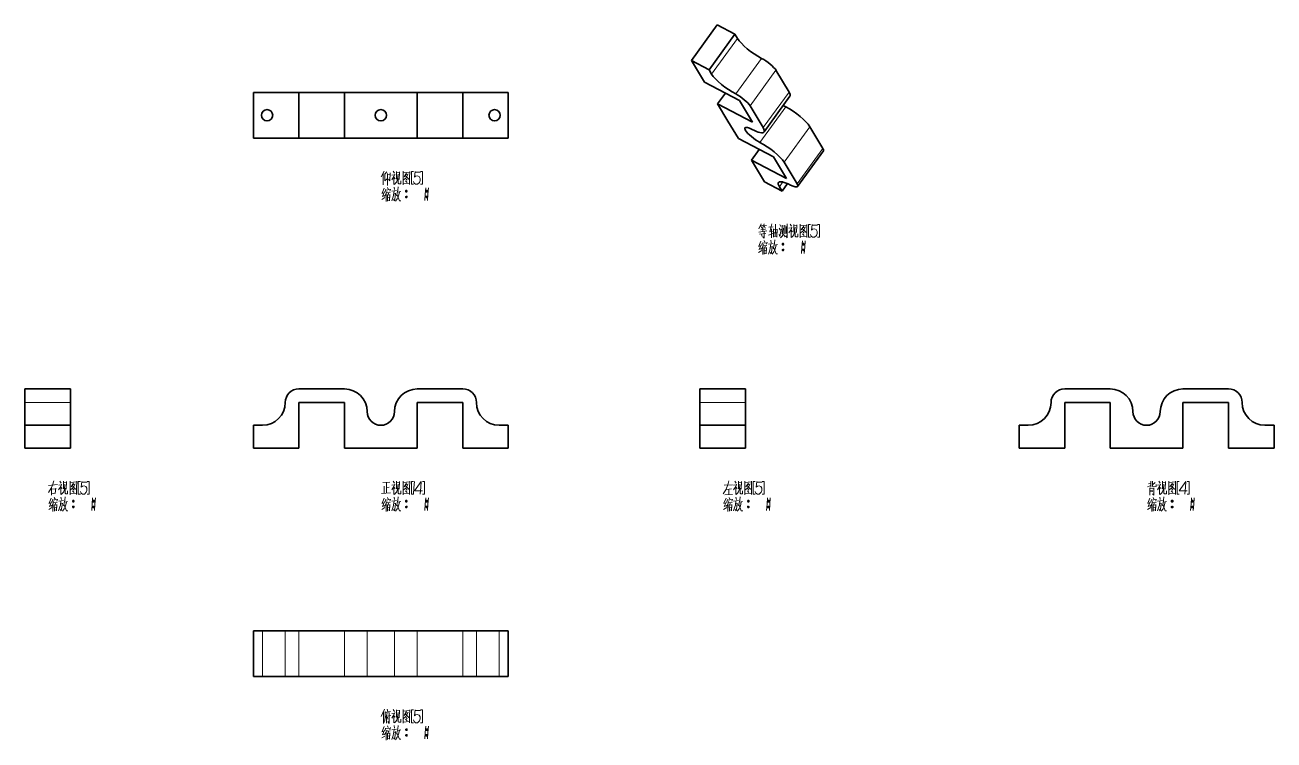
# Model space of a CAD drawing. Extents: x 37 to 1164, y 1 to 818.
# Drawn here: x 88.1 to 362.6, y 57.3 to 214.5 of the extents above; entities that cross this region are included whole.
import ezdxf

# ---------------------------------------------------------------- set-up
doc = ezdxf.new("R2010")
doc.units = 0

msp = doc.modelspace()

# ---------------------------------------------------------------- linework, layer by layer
at = {"color": 7, "lineweight": 35, "ltscale": 0.24188}
for p, q in [((234.58, 206.64), (240.26, 214.47)), ((238.44, 204.64), (244.12, 212.47)), ((250.53, 190.98), (256.21, 198.81)), ((257.9, 178.97), (263.58, 186.8))]:
    msp.add_line(p, q, dxfattribs=at)
at = {"color": 7, "lineweight": 35, "ltscale": 0.108619}
for p, q in [((244.12, 212.47), (240.26, 214.47)), ((254.48, 177.97), (250.62, 179.97))]:
    msp.add_line(p, q, dxfattribs=at)
at = {"color": 7, "lineweight": 13, "ltscale": 0.24188}
for p, q in [((239.01, 203.69), (244.69, 211.52)), ((244.3, 199.31), (249.98, 207.14)), ((247.47, 196.68), (253.15, 204.51)), ((250.34, 191.91), (256.02, 199.74)), ((249.63, 188.68), (255.31, 196.51)), ((254.92, 184.29), (260.6, 192.12)), ((257.78, 179.53), (263.47, 187.36))]:
    msp.add_line(p, q, dxfattribs=at)
at = {"color": 7, "lineweight": 35, "ltscale": 0.027786}
for p, q in [((244.69, 211.52), (244.12, 212.47)), ((239.01, 203.69), (238.44, 204.64)), ((253.9, 178.92), (254.48, 177.97))]:
    msp.add_line(p, q, dxfattribs=at)
at = {"color": 7, "lineweight": 35, "ltscale": 0.108618}
msp.add_line((238.44, 204.64), (234.58, 206.64), dxfattribs=at)
at = {"color": 7, "lineweight": 35, "ltscale": 0.138931}
for p, q in [((237.44, 201.88), (234.58, 206.64)), ((256.02, 199.74), (253.15, 204.51)), ((248.02, 193.11), (245.16, 197.88)), ((250.34, 191.91), (247.47, 196.68)), ((260.6, 192.12), (263.47, 187.36)), ((247.75, 184.73), (250.62, 179.97)), ((252.6, 185.49), (255.47, 180.73)), ((254.92, 184.29), (257.78, 179.53))]:
    msp.add_line(p, q, dxfattribs=at)
at = {"color": 7, "lineweight": 35, "ltscale": 0.217237}
for p, q in [((245.16, 197.88), (237.44, 201.88)), ((240.31, 197.11), (248.02, 193.11)), ((244.89, 189.49), (252.6, 185.49)), ((255.47, 180.73), (247.75, 184.73))]:
    msp.add_line(p, q, dxfattribs=at)
at = {"color": 7, "lineweight": 35, "ltscale": 0.25}
for p, q in [((138.32, 189.62), (138.32, 199.62)), ((148.32, 199.62), (138.32, 199.62)), ((148.32, 189.62), (148.32, 199.62)), ((158.32, 199.62), (148.32, 199.62)), ((158.32, 189.62), (158.32, 199.62)), ((174.32, 189.62), (174.32, 199.62)), ((174.32, 199.62), (184.32, 199.62)), ((184.32, 189.62), (184.32, 199.62)), ((184.32, 199.62), (194.32, 199.62)), ((194.32, 189.62), (194.32, 199.62)), ((148.32, 189.62), (138.32, 189.62)), ((158.32, 189.62), (148.32, 189.62)), ((174.32, 189.62), (184.32, 189.62)), ((184.32, 189.62), (194.32, 189.62)), ((98.12, 134.5), (88.12, 134.5)), ((158.32, 134.5), (148.32, 134.5)), ((174.32, 134.5), (184.32, 134.5)), ((236.43, 134.5), (246.43, 134.5)), ((326.59, 134.5), (316.59, 134.5)), ((342.59, 134.5), (352.59, 134.5)), ((148.32, 131.5), (148.32, 121.5)), ((158.32, 131.5), (148.32, 131.5)), ((158.32, 121.5), (158.32, 131.5)), ((174.32, 121.5), (174.32, 131.5)), ((174.32, 131.5), (184.32, 131.5)), ((184.32, 131.5), (184.32, 121.5)), ((326.59, 131.5), (316.59, 131.5)), ((316.59, 131.5), (316.59, 121.5)), ((326.59, 121.5), (326.59, 131.5)), ((342.59, 131.5), (352.59, 131.5)), ((342.59, 121.5), (342.59, 131.5)), ((352.59, 131.5), (352.59, 121.5)), ((98.12, 126.5), (88.12, 126.5)), ((236.43, 126.5), (246.43, 126.5)), ((98.12, 121.5), (88.12, 121.5)), ((148.32, 121.5), (138.32, 121.5)), ((184.32, 121.5), (194.32, 121.5)), ((236.43, 121.5), (246.43, 121.5)), ((316.59, 121.5), (306.59, 121.5)), ((352.59, 121.5), (362.59, 121.5)), ((138.32, 81.3), (138.32, 71.3)), ((158.32, 81.3), (148.32, 81.3)), ((174.32, 81.3), (184.32, 81.3)), ((194.32, 81.3), (194.32, 71.3)), ((158.32, 71.3), (148.32, 71.3)), ((174.32, 71.3), (184.32, 71.3))]:
    msp.add_line(p, q, dxfattribs=at)
at = {"color": 7, "lineweight": 35, "ltscale": 0.2}
for p, q in [((166.32, 199.62), (158.32, 199.62)), ((166.32, 199.62), (174.32, 199.62)), ((166.32, 189.62), (158.32, 189.62)), ((166.32, 189.62), (174.32, 189.62)), ((166.32, 121.5), (158.32, 121.5)), ((166.32, 121.5), (174.32, 121.5)), ((334.59, 121.5), (326.59, 121.5)), ((334.59, 121.5), (342.59, 121.5))]:
    msp.add_line(p, q, dxfattribs=at)
at = {"color": 7, "lineweight": 35, "ltscale": 0.073548}
for p, q in [((240.31, 197.11), (242.04, 199.5)), ((247.75, 184.73), (249.48, 187.11))]:
    msp.add_line(p, q, dxfattribs=at)
at = {"color": 7, "lineweight": 35, "ltscale": 0.111145}
for q in [(240.31, 197.11), (244.89, 189.49)]:
    msp.add_line((242.6, 193.3), q, dxfattribs=at)
at = {"color": 7, "lineweight": 13, "ltscale": 0.032327}
msp.add_line((253.9, 178.92), (254.66, 179.97), dxfattribs=at)
at = {"color": 7, "lineweight": 35, "ltscale": 0.050907}
msp.add_line((254.48, 177.97), (255.67, 179.62), dxfattribs=at)
at = {"color": 7, "lineweight": 35, "ltscale": 0.075}
for p, q in [((88.12, 134.5), (88.12, 131.5)), ((98.12, 134.5), (98.12, 131.5)), ((236.43, 131.5), (236.43, 134.5)), ((246.43, 131.5), (246.43, 134.5)), ((145.32, 81.3), (148.32, 81.3)), ((163.32, 81.3), (166.32, 81.3)), ((166.32, 81.3), (169.32, 81.3)), ((184.32, 81.3), (187.32, 81.3)), ((145.32, 71.3), (148.32, 71.3)), ((163.32, 71.3), (166.32, 71.3)), ((166.32, 71.3), (169.32, 71.3)), ((184.32, 71.3), (187.32, 71.3))]:
    msp.add_line(p, q, dxfattribs=at)
at = {"color": 7, "lineweight": 13, "ltscale": 0.25}
for p, q in [((98.12, 131.5), (88.12, 131.5)), ((236.43, 131.5), (246.43, 131.5)), ((140.32, 81.3), (140.32, 71.3)), ((145.32, 81.3), (145.32, 71.3)), ((148.32, 81.3), (148.32, 71.3)), ((158.32, 81.3), (158.32, 71.3)), ((163.32, 81.3), (163.32, 71.3)), ((169.32, 81.3), (169.32, 71.3)), ((174.32, 81.3), (174.32, 71.3)), ((184.32, 81.3), (184.32, 71.3)), ((187.32, 81.3), (187.32, 71.3)), ((192.32, 81.3), (192.32, 71.3))]:
    msp.add_line(p, q, dxfattribs=at)
at = {"color": 7, "lineweight": 35, "ltscale": 0.125}
for p, q in [((88.12, 131.5), (88.12, 126.5)), ((98.12, 131.5), (98.12, 126.5)), ((236.43, 126.5), (236.43, 131.5)), ((246.43, 126.5), (246.43, 131.5)), ((88.12, 126.5), (88.12, 121.5)), ((98.12, 126.5), (98.12, 121.5)), ((138.32, 126.5), (138.32, 121.5)), ((194.32, 126.5), (194.32, 121.5)), ((236.43, 126.5), (236.43, 121.5)), ((246.43, 126.5), (246.43, 121.5)), ((306.59, 126.5), (306.59, 121.5)), ((362.59, 126.5), (362.59, 121.5)), ((140.32, 81.3), (145.32, 81.3)), ((158.32, 81.3), (163.32, 81.3)), ((169.32, 81.3), (174.32, 81.3)), ((187.32, 81.3), (192.32, 81.3)), ((140.32, 71.3), (145.32, 71.3)), ((158.32, 71.3), (163.32, 71.3)), ((169.32, 71.3), (174.32, 71.3)), ((187.32, 71.3), (192.32, 71.3))]:
    msp.add_line(p, q, dxfattribs=at)
at = {"color": 7, "lineweight": 35, "ltscale": 0.05}
for p, q in [((140.32, 126.5), (138.32, 126.5)), ((192.32, 126.5), (194.32, 126.5)), ((308.59, 126.5), (306.59, 126.5)), ((360.59, 126.5), (362.59, 126.5)), ((140.32, 81.3), (138.32, 81.3)), ((192.32, 81.3), (194.32, 81.3)), ((140.32, 71.3), (138.32, 71.3)), ((192.32, 71.3), (194.32, 71.3))]:
    msp.add_line(p, q, dxfattribs=at)
at = {"color": 7, "lineweight": 13}
for points in [[(167.02, 182.37), (166.42, 181.08)], [(166.81, 179.33), (166.81, 180.55), (166.81, 181.81)], [(167.23, 181.67), (167.65, 182.2)], [(167.23, 181.81), (167.23, 180.24)], [(167.79, 181.85), (167.79, 180.55), (167.79, 179.22)], [(167.79, 181.64), (168.31, 181.71)], [(168.28, 180.24), (168.38, 181.95)], [(169.36, 181.67), (169.19, 181.18), (168.7, 180.45)], [(168.73, 181.46), (169.29, 181.53)], [(169.01, 182.34), (169.29, 181.92)], [(169.19, 181.18), (169.19, 179.4)], [(169.78, 182.3), (169.78, 180.62)], [(170.45, 182.13), (169.78, 182.06)], [(170.1, 181.71), (169.99, 180.66)], [(170.38, 180.55), (170.45, 182.23)], [(171.22, 182.34), (171.22, 180.87), (171.22, 179.36)], [(171.22, 182.3), (171.22, 180.9), (171.22, 179.5)], [(172.69, 182.16), (171.22, 182.02)], [(171.99, 181.88), (171.43, 181.08)], [(171.74, 181.32), (172.44, 180.59)], [(171.78, 181.53), (172.23, 181.6)], [(171.99, 181.11), (172.34, 181.74)], [(172.65, 179.54), (172.65, 180.9), (172.69, 182.3)], [(173.49, 179.47), (173.04, 179.47), (173.04, 180.87), (173.04, 182.27), (173.49, 182.27)], [(173.49, 180.1), (173.63, 179.71), (173.95, 179.47), (174.37, 179.47), (174.79, 179.89), (174.93, 180.31), (174.93, 180.76), (174.72, 181.15), (174.33, 181.29), (173.95, 181.22), (173.7, 181.01), (173.84, 182.27)], [(173.84, 182.13), (175, 182.13)], [(175, 179.47), (175.45, 179.47), (175.45, 180.87), (175.45, 182.27), (175, 182.27)], [(167.05, 178.59), (166.6, 177.51)], [(167.23, 180.24), (167.75, 180.76)], [(167.75, 178.77), (167.93, 178.38)], [(168.28, 180.24), (168, 180.59)], [(169.19, 181.01), (169.5, 180.69)], [(169.22, 178.84), (169.33, 178.28)], [(169.29, 179.4), (169.57, 179.68)], [(169.57, 179.68), (169.82, 180.03)], [(169.99, 180.66), (169.82, 180.03)], [(170.13, 178.87), (170.06, 178.14)], [(170.13, 179.68), (170.13, 180.76)], [(170.27, 179.57), (170.13, 179.68)], [(170.69, 179.57), (170.27, 179.57)], [(170.69, 180.2), (170.69, 179.57)], [(171.22, 179.61), (172.58, 179.71)], [(171.29, 180.41), (171.78, 180.83)], [(171.74, 180.24), (172.09, 179.85)], [(171.78, 180.83), (171.99, 181.11)], [(171.85, 180.62), (172.09, 180.34)], [(172.44, 180.59), (172.62, 180.62)], [(172.65, 179.43), (172.65, 179.54), (172.58, 179.71)], [(176.19, 178.7), (176.08, 177.3), (175.98, 175.9)], [(176.78, 178.7), (176.68, 177.3), (176.57, 175.9)], [(166.53, 176.14), (167.23, 176.53)], [(166.98, 177.58), (166.56, 177.44)], [(166.63, 176.81), (167.16, 176.98)], [(167.12, 177.82), (166.67, 176.81)], [(167.44, 177.3), (167.12, 176.81)], [(167.37, 178.28), (167.26, 177.72)], [(167.37, 178.14), (168.42, 178.28)], [(167.61, 177.86), (167.44, 177.3)], [(167.47, 177.37), (167.47, 175.65)], [(167.68, 177.58), (168.38, 177.68)], [(167.75, 177.16), (167.79, 175.76)], [(167.75, 177.05), (168.28, 177.12)], [(167.79, 176.49), (168.17, 176.56)], [(168.24, 176), (167.82, 175.93)], [(168, 177.61), (167.93, 177.05)], [(168.31, 177.23), (168.24, 175.83)], [(168.45, 178.38), (168.31, 177.93)], [(169.22, 178), (169.12, 177.09), (169.01, 176.67), (168.7, 175.79)], [(168.73, 177.93), (169.78, 178.07)], [(169.54, 177.51), (169.43, 176.67), (169.29, 175.83), (169.08, 176.11)], [(169.15, 177.33), (169.54, 177.4)], [(169.92, 176.25), (169.54, 175.72)], [(169.92, 177.51), (169.75, 176.95)], [(169.85, 177.26), (170.41, 175.83)], [(170.06, 178.14), (169.92, 177.51)], [(170.2, 176.88), (169.92, 176.25)], [(169.99, 177.75), (170.69, 177.89)], [(170.41, 177.82), (170.2, 176.88)], [(170.41, 175.83), (170.73, 175.83)], [(171.74, 177.96), (172.13, 177.96)], [(171.74, 176.7), (172.13, 176.7)], [(171.78, 178.07), (172.09, 178.07)], [(171.78, 177.82), (172.09, 177.82)], [(171.78, 176.81), (172.09, 176.81)], [(171.78, 176.56), (172.09, 176.56)], [(176.19, 177.96), (176.57, 177.96)], [(176.19, 176.7), (176.57, 176.7)], [(176.22, 178.07), (176.54, 178.07)], [(176.22, 177.82), (176.54, 177.82)], [(176.22, 176.81), (176.54, 176.81)], [(176.22, 176.56), (176.54, 176.56)], [(249.9, 170.76), (249.38, 169.67)], [(249.69, 170.3), (250.29, 170.41)], [(250.04, 169.81), (249.83, 170.3)], [(250.57, 170.76), (250.22, 169.78)], [(250.43, 170.3), (251.09, 170.41)], [(250.57, 170.3), (250.78, 169.85)], [(252.21, 170.76), (251.79, 169.04)], [(253.05, 170.69), (253.02, 169.36), (252.98, 168.03)], [(254, 170.65), (254.24, 170.16)], [(254.52, 168.55), (254.52, 170.51)], [(254.52, 170.27), (255.08, 170.34)], [(255.08, 170.48), (255.08, 168.59)], [(255.64, 170.76), (255.64, 169.22), (255.64, 167.68)], [(256.27, 170.69), (256.55, 170.27)], [(257.04, 170.65), (257.04, 168.97)], [(257.71, 170.48), (257.04, 170.41)], [(257.64, 168.9), (257.71, 170.58)], [(258.48, 170.69), (258.48, 169.22), (258.48, 167.71)], [(258.48, 170.65), (258.48, 169.25), (258.48, 167.85)], [(259.95, 170.51), (258.48, 170.37)], [(259.25, 170.23), (258.69, 169.43)], [(259.91, 167.89), (259.91, 169.25), (259.95, 170.65)], [(260.75, 167.82), (260.3, 167.82), (260.3, 169.22), (260.3, 170.62), (260.75, 170.62)], [(260.75, 168.45), (260.89, 168.06), (261.21, 167.82), (261.63, 167.82), (262.05, 168.24), (262.19, 168.66), (262.19, 169.11), (261.98, 169.5), (261.59, 169.64), (261.21, 169.57), (260.96, 169.36), (261.1, 170.62)], [(261.1, 170.48), (262.26, 170.48)], [(262.26, 167.82), (262.71, 167.82), (262.71, 169.22), (262.71, 170.62), (262.26, 170.62)], [(251.16, 169.22), (249.38, 168.97)], [(249.55, 168.48), (250.92, 168.66)], [(249.8, 169.46), (250.81, 169.6)], [(249.94, 168.48), (250.08, 167.99)], [(250.57, 167.68), (250.57, 167.64), (250.25, 167.92)], [(250.29, 169.11), (250.29, 169.81)], [(250.57, 169.04), (250.57, 167.64)], [(252.46, 168.62), (251.51, 168.31)], [(251.58, 170.02), (252.53, 170.13)], [(251.72, 169.01), (252.42, 169.11)], [(252.14, 169.67), (252.14, 167.68)], [(252.6, 167.85), (252.6, 169.64)], [(252.6, 169.43), (253.4, 169.53)], [(252.6, 167.99), (253.37, 168.06)], [(252.74, 168.76), (253.26, 168.83)], [(253.44, 169.6), (253.37, 167.85)], [(253.82, 169.81), (254.1, 169.43)], [(254.03, 167.99), (253.82, 168.41)], [(254.31, 169.57), (254.03, 167.99)], [(254.14, 167.68), (254.56, 168.17)], [(254.56, 168.17), (254.73, 168.8)], [(254.8, 169.92), (254.73, 168.8)], [(255.15, 167.92), (254.8, 168.45)], [(255.64, 167.68), (255.33, 168.13)], [(255.36, 168.66), (255.36, 170.16)], [(256.62, 170.02), (256.45, 169.53), (255.96, 168.8)], [(255.99, 169.81), (256.55, 169.88)], [(256.45, 169.53), (256.45, 167.75)], [(256.45, 169.36), (256.76, 169.04)], [(256.55, 167.75), (256.83, 168.03)], [(256.83, 168.03), (257.08, 168.38)], [(257.25, 169.01), (257.08, 168.38)], [(257.36, 170.06), (257.25, 169.01)], [(257.39, 168.03), (257.39, 169.11)], [(257.53, 167.92), (257.39, 168.03)], [(257.95, 167.92), (257.53, 167.92)], [(257.95, 168.55), (257.95, 167.92)], [(258.48, 167.96), (259.84, 168.06)], [(258.55, 168.76), (259.04, 169.18)], [(259, 169.67), (259.7, 168.94)], [(259, 168.59), (259.35, 168.2)], [(259.04, 169.88), (259.49, 169.95)], [(259.04, 169.18), (259.25, 169.46)], [(259.11, 168.97), (259.35, 168.69)], [(259.25, 169.46), (259.6, 170.09)], [(259.7, 168.94), (259.88, 168.97)], [(259.91, 167.78), (259.91, 167.89), (259.84, 168.06)], [(249.31, 164.49), (250.01, 164.88)], [(249.76, 165.93), (249.34, 165.79)], [(249.83, 166.94), (249.38, 165.86)], [(249.41, 165.16), (249.94, 165.33)], [(249.9, 166.17), (249.45, 165.16)], [(250.22, 165.65), (249.9, 165.16)], [(250.15, 166.63), (250.04, 166.07)], [(250.15, 166.49), (251.2, 166.63)], [(250.39, 166.21), (250.22, 165.65)], [(250.25, 165.72), (250.25, 164)], [(250.46, 165.93), (251.16, 166.03)], [(250.53, 167.12), (250.71, 166.73)], [(250.53, 165.51), (250.57, 164.11)], [(250.53, 165.4), (251.06, 165.47)], [(250.57, 164.84), (250.95, 164.91)], [(250.78, 165.96), (250.71, 165.4)], [(251.09, 165.58), (251.02, 164.18)], [(251.23, 166.73), (251.09, 166.28)], [(252, 166.35), (251.9, 165.44), (251.79, 165.02), (251.48, 164.14)], [(251.51, 166.28), (252.56, 166.42)], [(252.32, 165.86), (252.21, 165.02), (252.07, 164.18), (251.86, 164.46)], [(251.93, 165.68), (252.32, 165.75)], [(252, 167.19), (252.11, 166.63)], [(252.7, 165.86), (252.53, 165.3)], [(252.63, 165.61), (253.19, 164.18)], [(252.84, 166.49), (252.7, 165.86)], [(252.98, 165.23), (252.7, 164.6)], [(252.77, 166.1), (253.47, 166.24)], [(252.91, 167.22), (252.84, 166.49)], [(253.19, 166.17), (252.98, 165.23)], [(254.52, 166.31), (254.91, 166.31)], [(254.52, 165.05), (254.91, 165.05)], [(254.56, 166.42), (254.87, 166.42)], [(254.56, 166.17), (254.87, 166.17)], [(254.56, 165.16), (254.87, 165.16)], [(254.56, 164.91), (254.87, 164.91)], [(258.97, 167.05), (258.86, 165.65), (258.76, 164.25)], [(258.97, 166.31), (259.35, 166.31)], [(258.97, 165.05), (259.35, 165.05)], [(259, 166.42), (259.32, 166.42)], [(259, 166.17), (259.32, 166.17)], [(259, 165.16), (259.32, 165.16)], [(259, 164.91), (259.32, 164.91)], [(259.56, 167.05), (259.46, 165.65), (259.35, 164.25)], [(251.02, 164.35), (250.6, 164.28)], [(252.7, 164.6), (252.32, 164.07)], [(253.19, 164.18), (253.51, 164.18)], [(93.26, 111.74), (93.85, 112.68)], [(93.29, 113.28), (95.25, 113.49)], [(93.85, 112.68), (94.17, 113.35)], [(93.92, 112.75), (93.92, 111.18)], [(93.92, 112.44), (94.83, 112.54)], [(94.45, 114.33), (94.17, 113.35)], [(94.87, 112.65), (94.76, 111.56)], [(96.16, 113.56), (95.99, 113.07), (95.5, 112.33)], [(95.53, 113.35), (96.09, 113.42)], [(95.81, 114.22), (96.09, 113.8)], [(95.99, 113.07), (95.99, 111.28)], [(95.99, 112.89), (96.3, 112.58)], [(96.58, 114.19), (96.58, 112.51)], [(97.25, 114.01), (96.58, 113.94)], [(96.79, 112.54), (96.62, 111.91)], [(96.9, 113.59), (96.79, 112.54)], [(96.93, 111.56), (96.93, 112.65)], [(97.18, 112.44), (97.25, 114.12)], [(98.02, 114.22), (98.02, 112.75), (98.02, 111.25)], [(98.02, 114.19), (98.02, 112.79), (98.02, 111.39)], [(99.49, 114.05), (98.02, 113.91)], [(98.09, 112.3), (98.58, 112.72)], [(98.79, 113.77), (98.23, 112.96)], [(98.54, 113.21), (99.24, 112.47)], [(98.58, 113.42), (99.03, 113.49)], [(98.58, 112.72), (98.79, 113)], [(98.79, 113), (99.14, 113.63)], [(99.45, 111.42), (99.45, 112.79), (99.49, 114.19)], [(100.29, 111.35), (99.84, 111.35), (99.84, 112.75), (99.84, 114.15), (100.29, 114.15)], [(100.29, 111.98), (100.43, 111.6), (100.75, 111.35), (101.17, 111.35), (101.59, 111.77), (101.73, 112.19), (101.73, 112.65), (101.52, 113.03), (101.13, 113.17), (100.75, 113.1), (100.5, 112.89), (100.64, 114.15)], [(100.64, 114.01), (101.8, 114.01)], [(101.8, 111.35), (102.25, 111.35), (102.25, 112.75), (102.25, 114.15), (101.8, 114.15)], [(166.77, 113.94), (168.28, 114.01)], [(167.05, 113.14), (167.05, 111.56)], [(167.54, 113.94), (167.54, 112.79), (167.54, 111.6)], [(167.54, 112.82), (168.17, 112.89)], [(169.36, 113.56), (169.19, 113.07), (168.7, 112.33)], [(168.73, 113.35), (169.29, 113.42)], [(169.01, 114.22), (169.29, 113.8)], [(169.19, 113.07), (169.19, 111.28)], [(169.19, 112.89), (169.5, 112.58)], [(169.78, 114.19), (169.78, 112.51)], [(170.45, 114.01), (169.78, 113.94)], [(169.99, 112.54), (169.82, 111.91)], [(170.1, 113.59), (169.99, 112.54)], [(170.13, 111.56), (170.13, 112.65)], [(170.38, 112.44), (170.45, 114.12)], [(171.22, 114.22), (171.22, 112.75), (171.22, 111.25)], [(171.22, 114.19), (171.22, 112.79), (171.22, 111.39)], [(172.69, 114.05), (171.22, 113.91)], [(171.29, 112.3), (171.78, 112.72)], [(171.99, 113.77), (171.43, 112.96)], [(171.74, 113.21), (172.44, 112.47)], [(171.78, 113.42), (172.23, 113.49)], [(171.78, 112.72), (171.99, 113)], [(171.99, 113), (172.34, 113.63)], [(172.65, 111.42), (172.65, 112.79), (172.69, 114.19)], [(173.49, 111.35), (173.04, 111.35), (173.04, 112.75), (173.04, 114.15), (173.49, 114.15)], [(173.7, 114.15), (173.6, 112.75), (173.49, 111.35)], [(174.93, 111.35), (175.07, 112.93), (175.17, 114.15), (173.7, 112.12), (175.45, 112.12)], [(175.45, 111.35), (175.91, 111.35), (175.91, 112.75), (175.91, 114.15), (175.45, 114.15)], [(241.78, 113.31), (243.6, 113.45)], [(242.59, 113.38), (242.13, 112.33)], [(242.8, 114.33), (242.59, 113.38)], [(244.48, 113.56), (244.3, 113.07), (243.81, 112.33)], [(243.85, 113.35), (244.41, 113.42)], [(244.13, 114.22), (244.41, 113.8)], [(244.3, 113.07), (244.3, 111.28)], [(244.3, 112.89), (244.62, 112.58)], [(244.9, 114.19), (244.9, 112.51)], [(245.56, 114.01), (244.9, 113.94)], [(245.11, 112.54), (244.93, 111.91)], [(245.21, 113.59), (245.11, 112.54)], [(245.25, 111.56), (245.25, 112.65)], [(245.49, 112.44), (245.56, 114.12)], [(246.33, 114.22), (246.33, 112.75), (246.33, 111.25)], [(246.33, 114.19), (246.33, 112.79), (246.33, 111.39)], [(247.8, 114.05), (246.33, 113.91)], [(246.4, 112.3), (246.89, 112.72)], [(247.1, 113.77), (246.54, 112.96)], [(246.86, 113.21), (247.56, 112.47)], [(246.89, 113.42), (247.35, 113.49)], [(246.89, 112.72), (247.1, 113)], [(247.1, 113), (247.45, 113.63)], [(247.77, 111.42), (247.77, 112.79), (247.8, 114.19)], [(248.61, 111.35), (248.15, 111.35), (248.15, 112.75), (248.15, 114.15), (248.61, 114.15)], [(248.61, 111.98), (248.75, 111.6), (249.06, 111.35), (249.48, 111.35), (249.9, 111.77), (250.04, 112.19), (250.04, 112.65), (249.83, 113.03), (249.45, 113.17), (249.06, 113.1), (248.82, 112.89), (248.96, 114.15)], [(248.96, 114.01), (250.11, 114.01)], [(250.11, 111.35), (250.57, 111.35), (250.57, 112.75), (250.57, 114.15), (250.11, 114.15)], [(334.77, 112.96), (335.5, 113.24)], [(334.98, 113.63), (335.5, 113.77)], [(335.33, 112.79), (335.33, 111.14)], [(335.33, 112.61), (336.17, 112.68)], [(335.5, 114.22), (335.5, 112.89)], [(335.89, 114.22), (335.89, 113.14)], [(336.45, 113.94), (335.89, 113.42)], [(335.89, 113.14), (335.99, 113)], [(335.99, 113), (336.69, 113.03)], [(336.17, 112.75), (336.17, 111.18)], [(336.69, 113.03), (336.66, 113.52)], [(337.64, 113.56), (337.46, 113.07), (336.97, 112.33)], [(337.01, 113.35), (337.57, 113.42)], [(337.29, 114.22), (337.57, 113.8)], [(337.46, 113.07), (337.46, 111.28)], [(337.46, 112.89), (337.78, 112.58)], [(338.06, 114.19), (338.06, 112.51)], [(338.72, 114.01), (338.06, 113.94)], [(338.27, 112.54), (338.09, 111.91)], [(338.37, 113.59), (338.27, 112.54)], [(338.41, 111.56), (338.41, 112.65)], [(338.65, 112.44), (338.72, 114.12)], [(339.49, 114.22), (339.49, 112.75), (339.49, 111.25)], [(339.49, 114.19), (339.49, 112.79), (339.49, 111.39)], [(340.96, 114.05), (339.49, 113.91)], [(339.56, 112.3), (340.05, 112.72)], [(340.26, 113.77), (339.7, 112.96)], [(340.02, 113.21), (340.72, 112.47)], [(340.05, 113.42), (340.51, 113.49)], [(340.05, 112.72), (340.26, 113)], [(340.26, 113), (340.61, 113.63)], [(340.93, 111.42), (340.93, 112.79), (340.96, 114.19)], [(341.77, 111.35), (341.31, 111.35), (341.31, 112.75), (341.31, 114.15), (341.77, 114.15)], [(342.99, 111.35), (343.13, 112.93), (343.24, 114.15), (341.77, 112.12), (343.52, 112.12)], [(343.52, 111.35), (343.97, 111.35), (343.97, 112.75), (343.97, 114.15), (343.52, 114.15)], [(93.85, 110.48), (93.4, 109.39)], [(94.83, 111.56), (93.92, 111.46)], [(94.17, 110.16), (94.06, 109.6)], [(94.17, 110.02), (95.22, 110.16)], [(94.55, 110.65), (94.73, 110.27)], [(95.25, 110.27), (95.11, 109.81)], [(96.02, 109.88), (95.92, 108.97), (95.81, 108.55), (95.5, 107.68)], [(95.53, 109.81), (96.58, 109.95)], [(96.02, 110.72), (96.13, 110.16)], [(96.09, 111.28), (96.37, 111.56)], [(96.37, 111.56), (96.62, 111.91)], [(96.86, 110.02), (96.72, 109.39)], [(96.93, 110.76), (96.86, 110.02)], [(97.07, 111.46), (96.93, 111.56)], [(97.49, 111.46), (97.07, 111.46)], [(97.49, 112.09), (97.49, 111.46)], [(98.02, 111.49), (99.38, 111.6)], [(98.54, 112.12), (98.89, 111.74)], [(98.54, 109.85), (98.93, 109.85)], [(98.58, 109.95), (98.89, 109.95)], [(98.65, 112.51), (98.89, 112.23)], [(99.24, 112.47), (99.42, 112.51)], [(99.45, 111.32), (99.45, 111.42), (99.38, 111.6)], [(102.99, 110.58), (102.88, 109.18), (102.78, 107.78)], [(102.99, 109.85), (103.37, 109.85)], [(103.02, 109.95), (103.34, 109.95)], [(103.58, 110.58), (103.48, 109.18), (103.37, 107.78)], [(166.49, 111.53), (168.45, 111.63)], [(167.05, 110.48), (166.6, 109.39)], [(167.37, 110.16), (167.26, 109.6)], [(167.37, 110.02), (168.42, 110.16)], [(167.75, 110.65), (167.93, 110.27)], [(168.45, 110.27), (168.31, 109.81)], [(169.22, 109.88), (169.12, 108.97), (169.01, 108.55), (168.7, 107.68)], [(168.73, 109.81), (169.78, 109.95)], [(169.22, 110.72), (169.33, 110.16)], [(169.29, 111.28), (169.57, 111.56)], [(169.57, 111.56), (169.82, 111.91)], [(170.06, 110.02), (169.92, 109.39)], [(170.13, 110.76), (170.06, 110.02)], [(170.27, 111.46), (170.13, 111.56)], [(170.69, 111.46), (170.27, 111.46)], [(170.69, 112.09), (170.69, 111.46)], [(171.22, 111.49), (172.58, 111.6)], [(171.74, 112.12), (172.09, 111.74)], [(171.74, 109.85), (172.13, 109.85)], [(171.78, 109.95), (172.09, 109.95)], [(171.85, 112.51), (172.09, 112.23)], [(172.44, 112.47), (172.62, 112.51)], [(172.65, 111.32), (172.65, 111.42), (172.58, 111.6)], [(176.19, 110.58), (176.08, 109.18), (175.98, 107.78)], [(176.19, 109.85), (176.57, 109.85)], [(176.22, 109.95), (176.54, 109.95)], [(176.78, 110.58), (176.68, 109.18), (176.57, 107.78)], [(242.13, 112.33), (241.57, 111.46)], [(242.17, 110.48), (241.71, 109.39)], [(241.89, 111.21), (243.6, 111.32)], [(242.27, 112.4), (243.36, 112.51)], [(242.48, 110.16), (242.38, 109.6)], [(242.48, 110.02), (243.53, 110.16)], [(242.8, 112.44), (242.76, 111.25)], [(242.87, 110.65), (243.04, 110.27)], [(243.57, 110.27), (243.43, 109.81)], [(244.34, 109.88), (244.23, 108.97), (244.13, 108.55), (243.81, 107.68)], [(243.85, 109.81), (244.9, 109.95)], [(244.34, 110.72), (244.44, 110.16)], [(244.41, 111.28), (244.69, 111.56)], [(244.69, 111.56), (244.93, 111.91)], [(245.18, 110.02), (245.04, 109.39)], [(245.25, 110.76), (245.18, 110.02)], [(245.39, 111.46), (245.25, 111.56)], [(245.81, 111.46), (245.39, 111.46)], [(245.81, 112.09), (245.81, 111.46)], [(246.33, 111.49), (247.7, 111.6)], [(246.86, 112.12), (247.21, 111.74)], [(246.86, 109.85), (247.24, 109.85)], [(246.89, 109.95), (247.21, 109.95)], [(246.96, 112.51), (247.21, 112.23)], [(247.56, 112.47), (247.73, 112.51)], [(247.77, 111.32), (247.77, 111.42), (247.7, 111.6)], [(251.3, 110.58), (251.2, 109.18), (251.09, 107.78)], [(251.3, 109.85), (251.69, 109.85)], [(251.34, 109.95), (251.65, 109.95)], [(251.9, 110.58), (251.79, 109.18), (251.69, 107.78)], [(335.33, 110.48), (334.87, 109.39)], [(335.33, 112.19), (335.99, 112.26)], [(335.33, 111.88), (335.99, 111.95)], [(335.64, 110.16), (335.54, 109.6)], [(335.64, 110.02), (336.69, 110.16)], [(336.17, 111.18), (335.89, 111.42)], [(336.03, 110.65), (336.2, 110.27)], [(336.73, 110.27), (336.59, 109.81)], [(337.5, 109.88), (337.39, 108.97), (337.29, 108.55), (336.97, 107.68)], [(337.01, 109.81), (338.06, 109.95)], [(337.5, 110.72), (337.6, 110.16)], [(337.57, 111.28), (337.85, 111.56)], [(337.85, 111.56), (338.09, 111.91)], [(338.34, 110.02), (338.2, 109.39)], [(338.41, 110.76), (338.34, 110.02)], [(338.55, 111.46), (338.41, 111.56)], [(338.97, 111.46), (338.55, 111.46)], [(338.97, 112.09), (338.97, 111.46)], [(339.49, 111.49), (340.86, 111.6)], [(340.02, 112.12), (340.37, 111.74)], [(340.02, 109.85), (340.4, 109.85)], [(340.05, 109.95), (340.37, 109.95)], [(340.12, 112.51), (340.37, 112.23)], [(340.72, 112.47), (340.89, 112.51)], [(340.93, 111.32), (340.93, 111.42), (340.86, 111.6)], [(344.46, 110.58), (344.36, 109.18), (344.25, 107.78)], [(344.46, 109.85), (344.85, 109.85)], [(344.5, 109.95), (344.81, 109.95)], [(345.06, 110.58), (344.95, 109.18), (344.85, 107.78)], [(93.33, 108.03), (94.03, 108.41)], [(93.78, 109.46), (93.36, 109.32)], [(93.43, 108.69), (93.96, 108.87)], [(93.92, 109.71), (93.47, 108.69)], [(94.24, 109.18), (93.92, 108.69)], [(94.41, 109.74), (94.24, 109.18)], [(94.27, 109.25), (94.27, 107.54)], [(94.48, 109.46), (95.18, 109.57)], [(94.55, 109.04), (94.59, 107.64)], [(94.55, 108.94), (95.08, 109.01)], [(94.59, 108.38), (94.97, 108.45)], [(95.04, 107.89), (94.62, 107.82)], [(94.8, 109.5), (94.73, 108.94)], [(95.11, 109.11), (95.04, 107.71)], [(96.34, 109.39), (96.23, 108.55), (96.09, 107.71), (95.88, 107.99)], [(95.95, 109.22), (96.34, 109.29)], [(96.72, 108.13), (96.34, 107.61)], [(96.72, 109.39), (96.55, 108.83)], [(96.65, 109.15), (97.21, 107.71)], [(97, 108.76), (96.72, 108.13)], [(96.79, 109.64), (97.49, 109.78)], [(97.21, 109.71), (97, 108.76)], [(97.21, 107.71), (97.53, 107.71)], [(98.54, 108.59), (98.93, 108.59)], [(98.58, 109.71), (98.89, 109.71)], [(98.58, 108.69), (98.89, 108.69)], [(98.58, 108.45), (98.89, 108.45)], [(102.99, 108.59), (103.37, 108.59)], [(103.02, 109.71), (103.34, 109.71)], [(103.02, 108.69), (103.34, 108.69)], [(103.02, 108.45), (103.34, 108.45)], [(166.53, 108.03), (167.23, 108.41)], [(166.98, 109.46), (166.56, 109.32)], [(166.63, 108.69), (167.16, 108.87)], [(167.12, 109.71), (166.67, 108.69)], [(167.44, 109.18), (167.12, 108.69)], [(167.61, 109.74), (167.44, 109.18)], [(167.47, 109.25), (167.47, 107.54)], [(167.68, 109.46), (168.38, 109.57)], [(167.75, 109.04), (167.79, 107.64)], [(167.75, 108.94), (168.28, 109.01)], [(167.79, 108.38), (168.17, 108.45)], [(168.24, 107.89), (167.82, 107.82)], [(168, 109.5), (167.93, 108.94)], [(168.31, 109.11), (168.24, 107.71)], [(169.54, 109.39), (169.43, 108.55), (169.29, 107.71), (169.08, 107.99)], [(169.15, 109.22), (169.54, 109.29)], [(169.92, 108.13), (169.54, 107.61)], [(169.92, 109.39), (169.75, 108.83)], [(169.85, 109.15), (170.41, 107.71)], [(170.2, 108.76), (169.92, 108.13)], [(169.99, 109.64), (170.69, 109.78)], [(170.41, 109.71), (170.2, 108.76)], [(170.41, 107.71), (170.73, 107.71)], [(171.74, 108.59), (172.13, 108.59)], [(171.78, 109.71), (172.09, 109.71)], [(171.78, 108.69), (172.09, 108.69)], [(171.78, 108.45), (172.09, 108.45)], [(176.19, 108.59), (176.57, 108.59)], [(176.22, 109.71), (176.54, 109.71)], [(176.22, 108.69), (176.54, 108.69)], [(176.22, 108.45), (176.54, 108.45)], [(241.64, 108.03), (242.34, 108.41)], [(242.1, 109.46), (241.68, 109.32)], [(241.75, 108.69), (242.27, 108.87)], [(242.24, 109.71), (241.78, 108.69)], [(242.55, 109.18), (242.24, 108.69)], [(242.73, 109.74), (242.55, 109.18)], [(242.59, 109.25), (242.59, 107.54)], [(242.8, 109.46), (243.5, 109.57)], [(242.87, 109.04), (242.9, 107.64)], [(242.87, 108.94), (243.39, 109.01)], [(242.9, 108.38), (243.29, 108.45)], [(243.36, 107.89), (242.94, 107.82)], [(243.11, 109.5), (243.04, 108.94)], [(243.43, 109.11), (243.36, 107.71)], [(244.65, 109.39), (244.55, 108.55), (244.41, 107.71), (244.2, 107.99)], [(244.27, 109.22), (244.65, 109.29)], [(245.04, 108.13), (244.65, 107.61)], [(245.04, 109.39), (244.86, 108.83)], [(244.97, 109.15), (245.53, 107.71)], [(245.32, 108.76), (245.04, 108.13)], [(245.11, 109.64), (245.81, 109.78)], [(245.53, 109.71), (245.32, 108.76)], [(245.53, 107.71), (245.84, 107.71)], [(246.86, 108.59), (247.24, 108.59)], [(246.89, 109.71), (247.21, 109.71)], [(246.89, 108.69), (247.21, 108.69)], [(246.89, 108.45), (247.21, 108.45)], [(251.3, 108.59), (251.69, 108.59)], [(251.34, 109.71), (251.65, 109.71)], [(251.34, 108.69), (251.65, 108.69)], [(251.34, 108.45), (251.65, 108.45)], [(334.8, 108.03), (335.5, 108.41)], [(335.26, 109.46), (334.84, 109.32)], [(334.91, 108.69), (335.43, 108.87)], [(335.4, 109.71), (334.94, 108.69)], [(335.71, 109.18), (335.4, 108.69)], [(335.89, 109.74), (335.71, 109.18)], [(335.75, 109.25), (335.75, 107.54)], [(335.96, 109.46), (336.66, 109.57)], [(336.03, 109.04), (336.06, 107.64)], [(336.03, 108.94), (336.55, 109.01)], [(336.06, 108.38), (336.45, 108.45)], [(336.52, 107.89), (336.1, 107.82)], [(336.27, 109.5), (336.2, 108.94)], [(336.59, 109.11), (336.52, 107.71)], [(337.81, 109.39), (337.71, 108.55), (337.57, 107.71), (337.36, 107.99)], [(337.43, 109.22), (337.81, 109.29)], [(338.2, 108.13), (337.81, 107.61)], [(338.2, 109.39), (338.02, 108.83)], [(338.13, 109.15), (338.69, 107.71)], [(338.48, 108.76), (338.2, 108.13)], [(338.27, 109.64), (338.97, 109.78)], [(338.69, 109.71), (338.48, 108.76)], [(338.69, 107.71), (339, 107.71)], [(340.02, 108.59), (340.4, 108.59)], [(340.05, 109.71), (340.37, 109.71)], [(340.05, 108.69), (340.37, 108.69)], [(340.05, 108.45), (340.37, 108.45)], [(344.46, 108.59), (344.85, 108.59)], [(344.5, 109.71), (344.81, 109.71)], [(344.5, 108.69), (344.81, 108.69)], [(344.5, 108.45), (344.81, 108.45)], [(167.12, 64.13), (166.42, 62.52)], [(166.88, 63.46), (166.88, 62.24), (166.88, 60.98)], [(167.3, 63.64), (167.26, 62.34)], [(167.3, 63.39), (168.42, 63.57)], [(167.68, 63.29), (167.58, 62.76)], [(167.68, 64.09), (167.89, 63.6)], [(168.14, 63.39), (168.14, 62.2), (168.14, 60.98)], [(169.36, 63.36), (169.19, 62.87), (168.7, 62.13)], [(168.73, 63.15), (169.29, 63.22)], [(169.01, 64.02), (169.29, 63.6)], [(169.78, 63.99), (169.78, 62.31)], [(170.45, 63.81), (169.78, 63.74)], [(170.1, 63.39), (169.99, 62.34)], [(170.38, 62.24), (170.45, 63.92)], [(171.22, 64.02), (171.22, 62.55), (171.22, 61.05)], [(171.22, 63.99), (171.22, 62.59), (171.22, 61.19)], [(172.69, 63.85), (171.22, 63.71)], [(171.99, 63.57), (171.43, 62.76)], [(171.78, 63.22), (172.23, 63.29)], [(171.99, 62.8), (172.34, 63.43)], [(172.65, 61.22), (172.65, 62.59), (172.69, 63.99)], [(173.49, 61.15), (173.04, 61.15), (173.04, 62.55), (173.04, 63.95), (173.49, 63.95)], [(173.49, 61.78), (173.63, 61.4), (173.95, 61.15), (174.37, 61.15), (174.79, 61.57), (174.93, 61.99), (174.93, 62.45), (174.72, 62.83), (174.33, 62.97), (173.95, 62.9), (173.7, 62.69), (173.84, 63.95)], [(173.84, 63.81), (175, 63.81)], [(175, 61.15), (175.45, 61.15), (175.45, 62.55), (175.45, 63.95), (175, 63.95)], [(167.16, 61.71), (166.98, 61.08)], [(167.26, 62.34), (167.16, 61.71)], [(167.58, 62.76), (167.33, 62.31)], [(167.58, 62.76), (167.58, 61.01)], [(167.68, 62.59), (168.49, 62.73)], [(167.75, 62.34), (167.89, 61.92)], [(167.75, 60.45), (167.93, 60.07)], [(168.14, 60.98), (167.86, 61.43)], [(169.19, 62.87), (169.19, 61.08)], [(169.19, 62.69), (169.5, 62.38)], [(169.22, 60.52), (169.33, 59.96)], [(169.29, 61.08), (169.57, 61.36)], [(169.57, 61.36), (169.82, 61.71)], [(169.99, 62.34), (169.82, 61.71)], [(170.13, 60.56), (170.06, 59.82)], [(170.13, 61.36), (170.13, 62.45)], [(170.27, 61.26), (170.13, 61.36)], [(170.69, 61.26), (170.27, 61.26)], [(170.69, 61.89), (170.69, 61.26)], [(171.22, 61.29), (172.58, 61.4)], [(171.29, 62.1), (171.78, 62.52)], [(171.74, 63.01), (172.44, 62.27)], [(171.74, 61.92), (172.09, 61.54)], [(171.78, 62.52), (171.99, 62.8)], [(171.85, 62.31), (172.09, 62.03)], [(172.44, 62.27), (172.62, 62.31)], [(172.65, 61.12), (172.65, 61.22), (172.58, 61.4)], [(166.53, 57.83), (167.23, 58.21)], [(166.98, 59.26), (166.56, 59.12)], [(167.05, 60.28), (166.6, 59.19)], [(166.63, 58.49), (167.16, 58.67)], [(167.12, 59.51), (166.67, 58.49)], [(167.44, 58.98), (167.12, 58.49)], [(167.37, 59.96), (167.26, 59.4)], [(167.37, 59.82), (168.42, 59.96)], [(167.61, 59.54), (167.44, 58.98)], [(167.47, 59.05), (167.47, 57.34)], [(167.68, 59.26), (168.38, 59.37)], [(167.75, 58.84), (167.79, 57.44)], [(167.75, 58.74), (168.28, 58.81)], [(167.79, 58.18), (168.17, 58.25)], [(168.24, 57.69), (167.82, 57.62)], [(168, 59.3), (167.93, 58.74)], [(168.31, 58.91), (168.24, 57.51)], [(168.45, 60.07), (168.31, 59.61)], [(169.22, 59.68), (169.12, 58.77), (169.01, 58.35), (168.7, 57.48)], [(168.73, 59.61), (169.78, 59.75)], [(169.54, 59.19), (169.43, 58.35), (169.29, 57.51), (169.08, 57.79)], [(169.15, 59.02), (169.54, 59.09)], [(169.92, 57.93), (169.54, 57.41)], [(169.92, 59.19), (169.75, 58.63)], [(169.85, 58.95), (170.41, 57.51)], [(170.06, 59.82), (169.92, 59.19)], [(170.2, 58.56), (169.92, 57.93)], [(169.99, 59.44), (170.69, 59.58)], [(170.41, 59.51), (170.2, 58.56)], [(171.74, 59.65), (172.13, 59.65)], [(171.74, 58.39), (172.13, 58.39)], [(171.78, 59.75), (172.09, 59.75)], [(171.78, 59.51), (172.09, 59.51)], [(171.78, 58.49), (172.09, 58.49)], [(171.78, 58.25), (172.09, 58.25)], [(176.19, 60.38), (176.08, 58.98), (175.98, 57.58)], [(176.19, 59.65), (176.57, 59.65)], [(176.19, 58.39), (176.57, 58.39)], [(176.22, 59.75), (176.54, 59.75)], [(176.22, 59.51), (176.54, 59.51)], [(176.22, 58.49), (176.54, 58.49)], [(176.22, 58.25), (176.54, 58.25)], [(176.78, 60.38), (176.68, 58.98), (176.57, 57.58)], [(170.41, 57.51), (170.73, 57.51)]]:
    msp.add_lwpolyline(points, dxfattribs=at)
for points in [[(171.85, 177.75), (172.02, 177.75), (172.13, 177.86), (172.13, 178.03), (172.02, 178.14), (171.85, 178.14), (171.74, 178.03), (171.74, 177.86)], [(171.85, 176.49), (172.02, 176.49), (172.13, 176.6), (172.13, 176.77), (172.02, 176.88), (171.85, 176.88), (171.74, 176.77), (171.74, 176.6)], [(176.29, 177.75), (176.47, 177.75), (176.57, 177.86), (176.57, 178.03), (176.47, 178.14), (176.29, 178.14), (176.19, 178.03), (176.19, 177.86)], [(176.29, 176.49), (176.47, 176.49), (176.57, 176.6), (176.57, 176.77), (176.47, 176.88), (176.29, 176.88), (176.19, 176.77), (176.19, 176.6)], [(254.63, 166.1), (254.8, 166.1), (254.91, 166.21), (254.91, 166.38), (254.8, 166.49), (254.63, 166.49), (254.52, 166.38), (254.52, 166.21)], [(254.63, 164.84), (254.8, 164.84), (254.91, 164.95), (254.91, 165.12), (254.8, 165.23), (254.63, 165.23), (254.52, 165.12), (254.52, 164.95)], [(259.07, 166.1), (259.25, 166.1), (259.35, 166.21), (259.35, 166.38), (259.25, 166.49), (259.07, 166.49), (258.97, 166.38), (258.97, 166.21)], [(259.07, 164.84), (259.25, 164.84), (259.35, 164.95), (259.35, 165.12), (259.25, 165.23), (259.07, 165.23), (258.97, 165.12), (258.97, 164.95)], [(98.65, 109.64), (98.82, 109.64), (98.93, 109.74), (98.93, 109.92), (98.82, 110.02), (98.65, 110.02), (98.54, 109.92), (98.54, 109.74)], [(103.09, 109.64), (103.27, 109.64), (103.37, 109.74), (103.37, 109.92), (103.27, 110.02), (103.09, 110.02), (102.99, 109.92), (102.99, 109.74)], [(171.85, 109.64), (172.02, 109.64), (172.13, 109.74), (172.13, 109.92), (172.02, 110.02), (171.85, 110.02), (171.74, 109.92), (171.74, 109.74)], [(176.29, 109.64), (176.47, 109.64), (176.57, 109.74), (176.57, 109.92), (176.47, 110.02), (176.29, 110.02), (176.19, 109.92), (176.19, 109.74)], [(246.96, 109.64), (247.14, 109.64), (247.24, 109.74), (247.24, 109.92), (247.14, 110.02), (246.96, 110.02), (246.86, 109.92), (246.86, 109.74)], [(251.41, 109.64), (251.58, 109.64), (251.69, 109.74), (251.69, 109.92), (251.58, 110.02), (251.41, 110.02), (251.3, 109.92), (251.3, 109.74)], [(340.12, 109.64), (340.3, 109.64), (340.4, 109.74), (340.4, 109.92), (340.3, 110.02), (340.12, 110.02), (340.02, 109.92), (340.02, 109.74)], [(344.57, 109.64), (344.74, 109.64), (344.85, 109.74), (344.85, 109.92), (344.74, 110.02), (344.57, 110.02), (344.46, 109.92), (344.46, 109.74)], [(98.65, 108.38), (98.82, 108.38), (98.93, 108.48), (98.93, 108.66), (98.82, 108.76), (98.65, 108.76), (98.54, 108.66), (98.54, 108.48)], [(103.09, 108.38), (103.27, 108.38), (103.37, 108.48), (103.37, 108.66), (103.27, 108.76), (103.09, 108.76), (102.99, 108.66), (102.99, 108.48)], [(171.85, 108.38), (172.02, 108.38), (172.13, 108.48), (172.13, 108.66), (172.02, 108.76), (171.85, 108.76), (171.74, 108.66), (171.74, 108.48)], [(176.29, 108.38), (176.47, 108.38), (176.57, 108.48), (176.57, 108.66), (176.47, 108.76), (176.29, 108.76), (176.19, 108.66), (176.19, 108.48)], [(246.96, 108.38), (247.14, 108.38), (247.24, 108.48), (247.24, 108.66), (247.14, 108.76), (246.96, 108.76), (246.86, 108.66), (246.86, 108.48)], [(251.41, 108.38), (251.58, 108.38), (251.69, 108.48), (251.69, 108.66), (251.58, 108.76), (251.41, 108.76), (251.3, 108.66), (251.3, 108.48)], [(340.12, 108.38), (340.3, 108.38), (340.4, 108.48), (340.4, 108.66), (340.3, 108.76), (340.12, 108.76), (340.02, 108.66), (340.02, 108.48)], [(344.57, 108.38), (344.74, 108.38), (344.85, 108.48), (344.85, 108.66), (344.74, 108.76), (344.57, 108.76), (344.46, 108.66), (344.46, 108.48)], [(171.85, 59.44), (172.02, 59.44), (172.13, 59.54), (172.13, 59.72), (172.02, 59.82), (171.85, 59.82), (171.74, 59.72), (171.74, 59.54)], [(171.85, 58.18), (172.02, 58.18), (172.13, 58.28), (172.13, 58.46), (172.02, 58.56), (171.85, 58.56), (171.74, 58.46), (171.74, 58.28)], [(176.29, 59.44), (176.47, 59.44), (176.57, 59.54), (176.57, 59.72), (176.47, 59.82), (176.29, 59.82), (176.19, 59.72), (176.19, 59.54)], [(176.29, 58.18), (176.47, 58.18), (176.57, 58.28), (176.57, 58.46), (176.47, 58.56), (176.29, 58.56), (176.19, 58.46), (176.19, 58.28)]]:
    msp.add_lwpolyline(points, close=True, dxfattribs=at)
at = {"color": 7, "lineweight": 35}
for centre in [(141.32, 194.62), (166.32, 194.62), (191.32, 194.62)]:
    msp.add_circle(centre, 1.25, dxfattribs=at)
for centre, radius, start, end in [((148.32, 131.5), 3, 90, 180), ((158.32, 129.5), 5, 360, 90), ((174.32, 129.5), 5, 90, 180), ((184.32, 131.5), 3, 360, 90), ((316.59, 131.5), 3, 90, 180), ((326.59, 129.5), 5, 0, 90), ((342.59, 129.5), 5, 90, 180), ((352.59, 131.5), 3, 0, 90), ((140.32, 131.5), 5, 270, 360), ((166.32, 129.5), 3, 180, 360), ((192.32, 131.5), 5, 180, 270), ((308.59, 131.5), 5, 270, 0), ((334.59, 129.5), 3, 180, 0), ((360.59, 131.5), 5, 180, 270)]:
    msp.add_arc(centre, radius, start, end, dxfattribs=at)
for centre, major_axis, start_param, end_param in [((248.55, 209.52), (4.05, -2.94), 3.67854, 5.249336), ((250.84, 205.71), (2.43, -1.76), 0.536947, 2.107743), ((242.87, 201.69), (4.05, -2.94), 3.67854, 5.249336), ((245.16, 197.88), (2.43, -1.76), 0.536947, 2.107743), ((252.16, 201.74), (4.05, -2.94), 0.000046, 0.536947), ((254.45, 197.93), (2.43, -1.76), 5.019838, 5.249336), ((256.74, 194.12), (4.05, -2.94), 0.536947, 2.107743), ((248.77, 190.1), (2.43, -1.76), 3.141639, 3.67854), ((248.77, 190.1), (2.43, -1.76), 2.107743, 3.141639), ((248.77, 190.1), (2.43, -1.76), 3.67854, 5.249336), ((246.48, 193.91), (4.05, -2.94), 5.249336, 6.283231), ((246.48, 193.91), (4.05, -2.94), 0.000046, 0.536947), ((251.06, 186.29), (4.05, -2.94), 0.536947, 2.107743), ((261.15, 188.56), (2.43, -1.76), 0.000046, 0.536947), ((257.76, 176.92), (4.05, -2.94), 3.141639, 3.67854), ((257.76, 176.92), (4.05, -2.94), 2.107743, 3.141639), ((255.47, 180.73), (2.43, -1.76), 5.249336, 6.283231), ((255.47, 180.73), (2.43, -1.76), 0.000046, 0.536947)]:
    msp.add_ellipse(centre, major_axis=major_axis, ratio=0.252792, start_param=start_param, end_param=end_param, dxfattribs=at)

doc.saveas('drawing.dxf')
